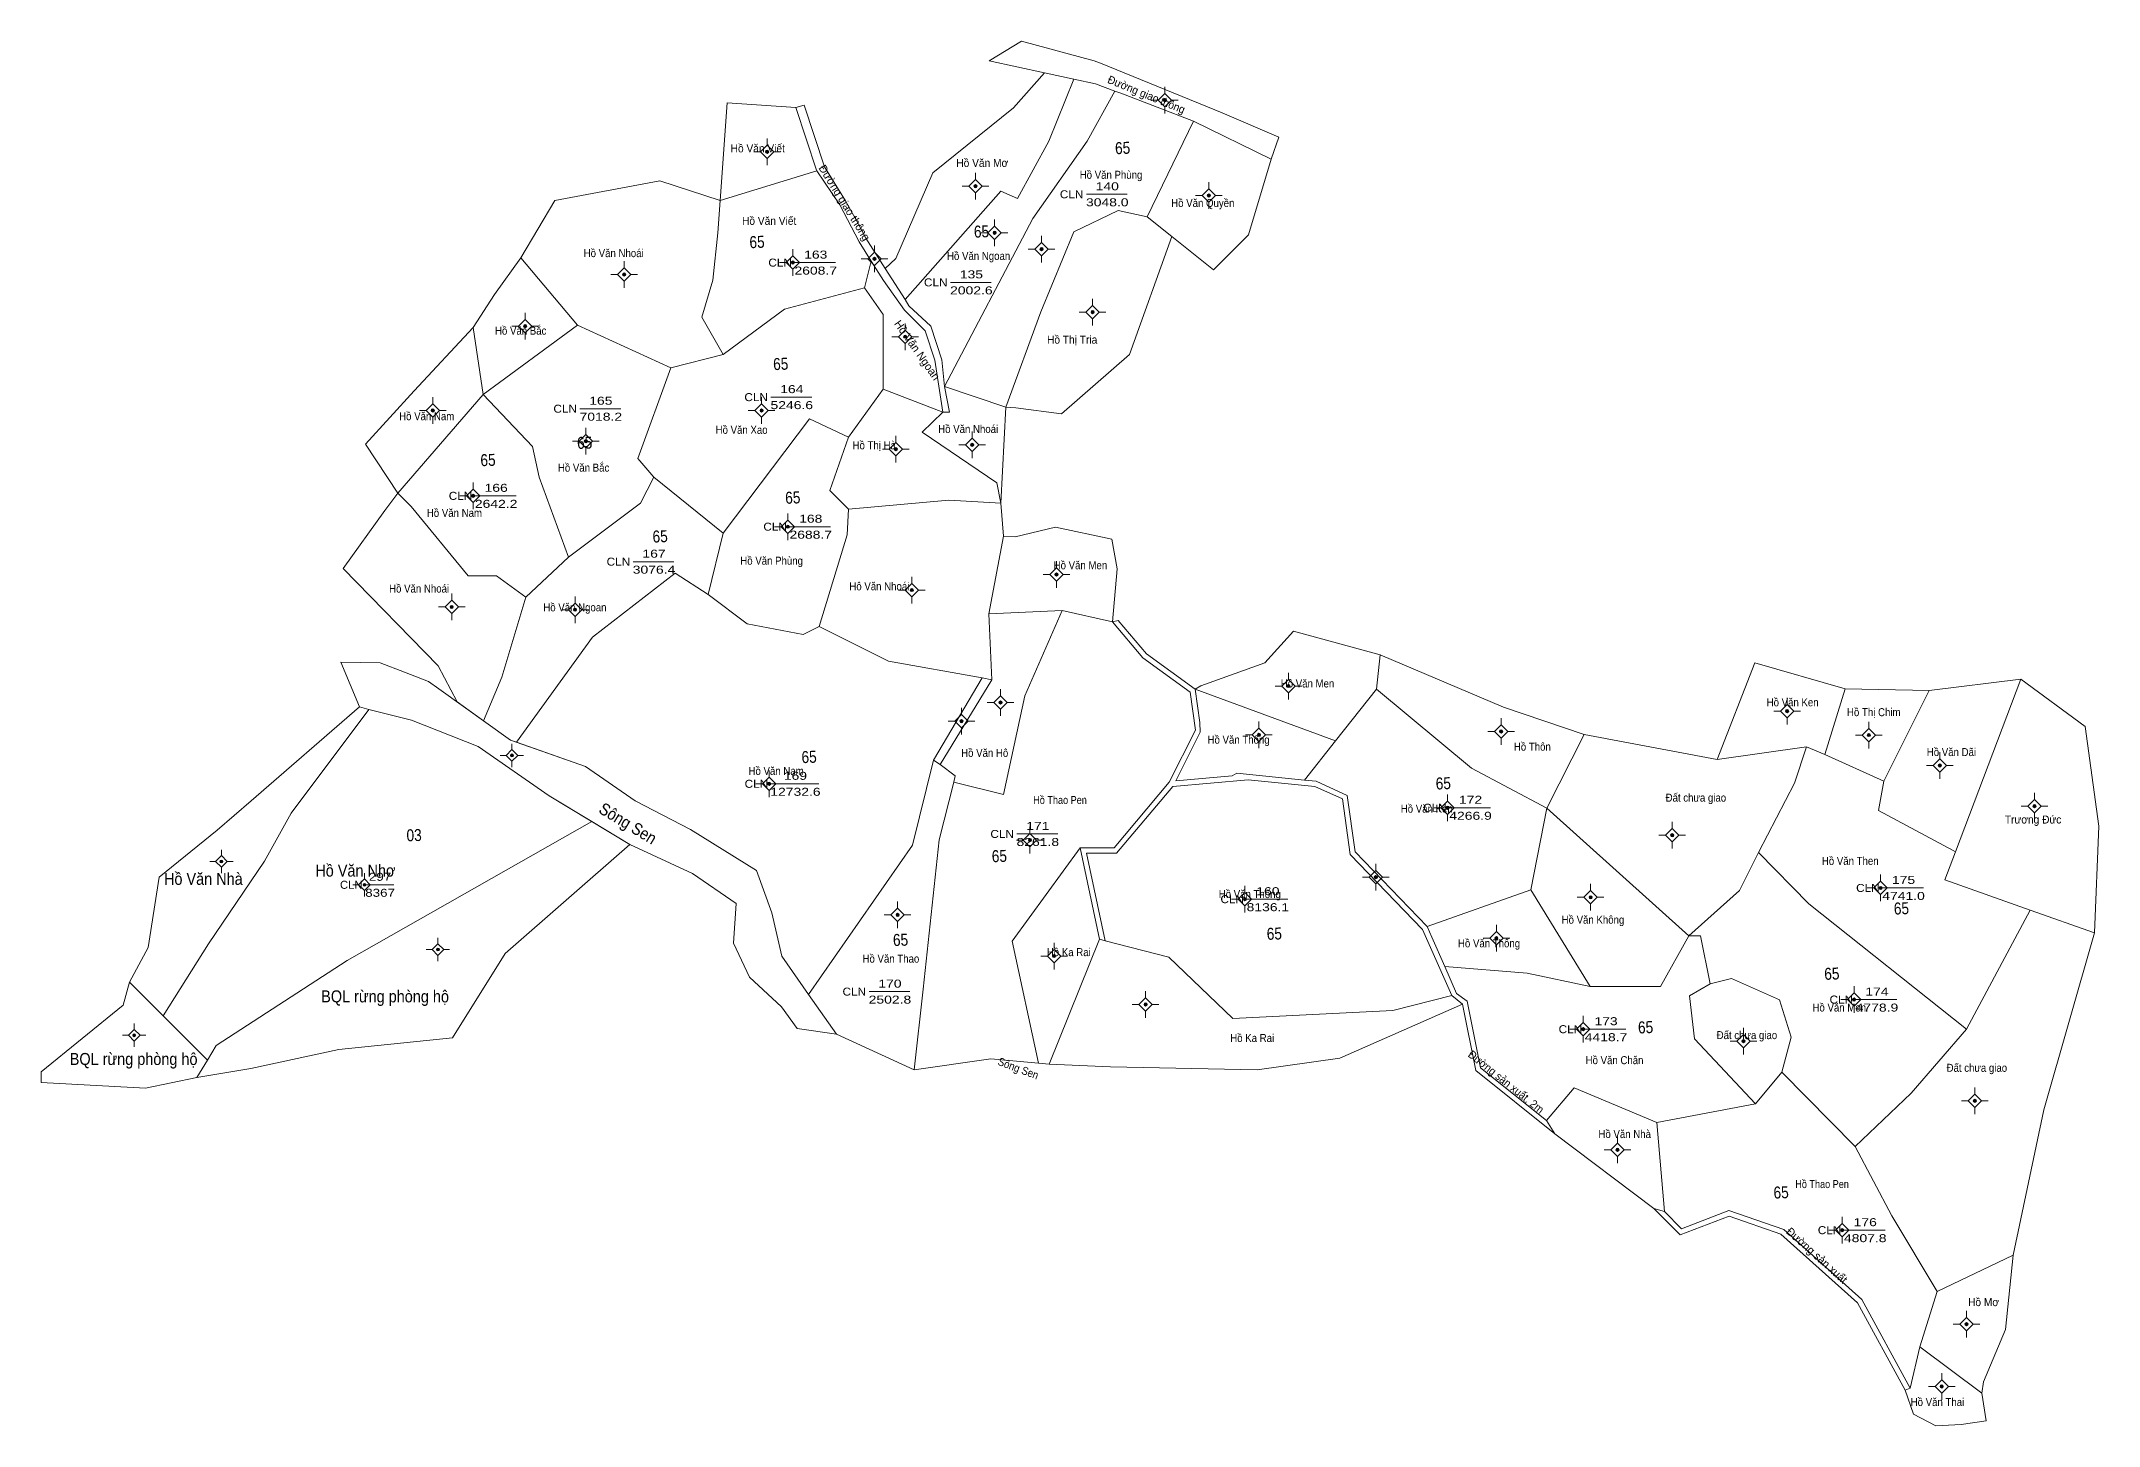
# Model space of a CAD drawing. Header units: metres. Extents: x 533370 to 536838, y 1846187 to 1848171.
# Drawn here: x 534237 to 535009, y 1847037 to 1847556 of the extents above; entities that cross this region are included whole.
import ezdxf
from ezdxf.enums import TextEntityAlignment as Align

# ---------------------------------------------------------------- set-up
doc = ezdxf.new("R2010")
doc.units = ezdxf.units.M
doc.header["$LTSCALE"] = 1.2
for name, color, linetype, lineweight in [('11', 7, 'Continuous', 13), ('13', 7, 'Continuous', 13), ('6', 7, 'Continuous', 13), ('7', 7, 'Continuous', 13)]:
    doc.layers.add(name, color=color, linetype=linetype, lineweight=lineweight)
for name, color, linetype in [('2', 7, 'Continuous'), ('3', 7, 'Continuous'), ('4', 7, 'Continuous'), ('5', 7, 'Continuous')]:
    doc.layers.add(name, color=color, linetype=linetype)

msp = doc.modelspace()

# ---------------------------------------------------------------- hatches: boundary and pattern name
at = {"layer": '11'}
for points in [[(534659.159, 1847534.35, 1), (534657.959, 1847534.35, 1)], [(534510.029, 1847515.03, 1), (534508.829, 1847515.03, 1)], [(534588.169, 1847502.09, 1), (534586.969, 1847502.09, 1)], [(534675.639, 1847498.6, 1), (534674.439, 1847498.6, 1)], [(534595.329, 1847484.64, 1), (534594.129, 1847484.64, 1)], [(534612.929, 1847478.53, 1), (534611.729, 1847478.53, 1)], [(534456.459, 1847469.03, 1), (534455.259, 1847469.03, 1)], [(534519.679, 1847473.46, 1), (534518.479, 1847473.46, 1)], [(534550.279, 1847474.88, 1), (534549.079, 1847474.88, 1)], [(534632.059, 1847454.89, 1), (534630.859, 1847454.89, 1)], [(534419.359, 1847449.64, 1), (534418.159, 1847449.64, 1)], [(534561.799, 1847445.67, 1), (534560.599, 1847445.67, 1)], [(534384.719, 1847418.03, 1), (534383.519, 1847418.03, 1)], [(534507.979, 1847418, 1), (534506.779, 1847418, 1)], [(534442.059, 1847406.5, 1), (534440.859, 1847406.5, 1)], [(534558.269, 1847403.5, 1), (534557.069, 1847403.5, 1)], [(534586.939, 1847405.12, 1), (534585.739, 1847405.12, 1)], [(534399.879, 1847386, 1), (534398.679, 1847386, 1)], [(534517.809, 1847374.43, 1), (534516.609, 1847374.43, 1)], [(534618.499, 1847356.49, 1), (534617.299, 1847356.49, 1)], [(534391.819, 1847344.33, 1), (534390.619, 1847344.33, 1)], [(534564.289, 1847350.68, 1), (534563.089, 1847350.68, 1)], [(534438.049, 1847343.3, 1), (534436.849, 1847343.3, 1)], [(534705.489, 1847314.69, 1), (534704.289, 1847314.69, 1)], [(534597.559, 1847308.5, 1), (534596.359, 1847308.5, 1)], [(534582.919, 1847301.49, 1), (534581.719, 1847301.49, 1)], [(534892.409, 1847305.29, 1), (534891.209, 1847305.29, 1)], [(534694.429, 1847296.35, 1), (534693.229, 1847296.35, 1)], [(534785.179, 1847297.65, 1), (534783.979, 1847297.65, 1)], [(534923.039, 1847296.31, 1), (534921.839, 1847296.31, 1)], [(534414.323, 1847288.672, 1), (534413.273, 1847288.672, 1)], [(534949.659, 1847284.86, 1), (534948.459, 1847284.86, 1)], [(534510.789, 1847278.02, 1), (534509.589, 1847278.02, 1)], [(534765.139, 1847269.03, 1), (534763.939, 1847269.03, 1)], [(534985.129, 1847269.66, 1), (534983.929, 1847269.66, 1)], [(534608.579, 1847256.91, 1), (534607.379, 1847256.91, 1)], [(534849.349, 1847258.74, 1), (534848.149, 1847258.74, 1)], [(534305.394, 1847248.92, 1), (534304.344, 1847248.92, 1)], [(534359.034, 1847240.15, 1), (534357.984, 1847240.15, 1)], [(534738.259, 1847243.01, 1), (534737.059, 1847243.01, 1)], [(534927.449, 1847238.96, 1), (534926.249, 1847238.96, 1)], [(534558.969, 1847228.85, 1), (534557.769, 1847228.85, 1)], [(534689.169, 1847234.75, 1), (534687.969, 1847234.75, 1)], [(534818.759, 1847235.46, 1), (534817.559, 1847235.46, 1)], [(534386.584, 1847215.85, 1), (534385.534, 1847215.85, 1)], [(534617.609, 1847213.44, 1), (534616.409, 1847213.44, 1)], [(534783.419, 1847220.12, 1), (534782.219, 1847220.12, 1)], [(534651.939, 1847195.28, 1), (534650.739, 1847195.28, 1)], [(534917.489, 1847197.11, 1), (534916.289, 1847197.11, 1)], [(534272.734, 1847183.72, 1), (534271.684, 1847183.72, 1)], [(534815.929, 1847186, 1), (534814.729, 1847186, 1)], [(534876.019, 1847181.5, 1), (534874.819, 1847181.5, 1)], [(534962.779, 1847159.13, 1), (534961.579, 1847159.13, 1)], [(534828.819, 1847140.8, 1), (534827.619, 1847140.8, 1)], [(534913.089, 1847110.64, 1), (534911.889, 1847110.64, 1)], [(534959.649, 1847075.4, 1), (534958.449, 1847075.4, 1)], [(534950.349, 1847052.05, 1), (534949.149, 1847052.05, 1)]]:
    msp.add_hatch(color=256, dxfattribs=at).paths.add_polyline_path(points)

# ---------------------------------------------------------------- linework, layer by layer
for p, q in [((534658.56, 1847539.35), (534658.56, 1847536.85)), ((534656.06, 1847534.35), (534653.56, 1847534.35)), ((534658.56, 1847531.85), (534658.56, 1847529.35)), ((534663.56, 1847534.35), (534661.06, 1847534.35)), ((534506.93, 1847515.03), (534504.43, 1847515.03)), ((534509.43, 1847520.03), (534509.43, 1847517.53)), ((534514.43, 1847515.03), (534511.93, 1847515.03)), ((534509.43, 1847512.53), (534509.43, 1847510.03)), ((534587.57, 1847507.09), (534587.57, 1847504.59)), ((534585.07, 1847502.09), (534582.57, 1847502.09)), ((534587.57, 1847499.59), (534587.57, 1847497.09)), ((534592.57, 1847502.09), (534590.07, 1847502.09)), ((534675.04, 1847503.6), (534675.04, 1847501.1)), ((534672.54, 1847498.6), (534670.04, 1847498.6)), ((534675.04, 1847496.1), (534675.04, 1847493.6)), ((534680.04, 1847498.6), (534677.54, 1847498.6)), ((534592.23, 1847484.64), (534589.73, 1847484.64)), ((534594.73, 1847489.64), (534594.73, 1847487.14)), ((534599.73, 1847484.64), (534597.23, 1847484.64)), ((534612.33, 1847483.53), (534612.33, 1847481.03)), ((534519.08, 1847478.46), (534519.08, 1847475.96)), ((534549.68, 1847479.88), (534549.68, 1847477.38)), ((534594.73, 1847482.14), (534594.73, 1847479.64)), ((534609.83, 1847478.53), (534607.33, 1847478.53)), ((534612.33, 1847476.03), (534612.33, 1847473.53)), ((534617.33, 1847478.53), (534614.83, 1847478.53)), ((534453.36, 1847469.03), (534450.86, 1847469.03)), ((534455.86, 1847474.03), (534455.86, 1847471.53)), ((534460.86, 1847469.03), (534458.36, 1847469.03)), ((534516.58, 1847473.46), (534514.08, 1847473.46)), ((534519.08, 1847470.96), (534519.08, 1847468.46)), ((534524.08, 1847473.46), (534521.58, 1847473.46)), ((534547.18, 1847474.88), (534544.68, 1847474.88)), ((534549.68, 1847472.38), (534549.68, 1847469.88)), ((534554.68, 1847474.88), (534552.18, 1847474.88)), ((534455.86, 1847466.53), (534455.86, 1847464.03)), ((534418.76, 1847454.64), (534418.76, 1847452.14)), ((534628.96, 1847454.89), (534626.46, 1847454.89)), ((534631.46, 1847459.89), (534631.46, 1847457.39)), ((534636.46, 1847454.89), (534633.96, 1847454.89)), ((534416.26, 1847449.64), (534413.76, 1847449.64)), ((534418.76, 1847447.14), (534418.76, 1847444.64)), ((534423.76, 1847449.64), (534421.26, 1847449.64)), ((534558.7, 1847445.67), (534556.2, 1847445.67)), ((534561.2, 1847450.67), (534561.2, 1847448.17)), ((534566.2, 1847445.67), (534563.7, 1847445.67)), ((534631.46, 1847452.39), (534631.46, 1847449.89)), ((534561.2, 1847443.17), (534561.2, 1847440.67)), ((534384.12, 1847423.03), (534384.12, 1847420.53)), ((534507.38, 1847423), (534507.38, 1847420.5)), ((534381.62, 1847418.03), (534379.12, 1847418.03)), ((534384.12, 1847415.53), (534384.12, 1847413.03)), ((534389.12, 1847418.03), (534386.62, 1847418.03)), ((534504.88, 1847418), (534502.38, 1847418)), ((534507.38, 1847415.5), (534507.38, 1847413)), ((534512.38, 1847418), (534509.88, 1847418)), ((534438.96, 1847406.5), (534436.46, 1847406.5)), ((534441.46, 1847411.5), (534441.46, 1847409)), ((534446.46, 1847406.5), (534443.96, 1847406.5)), ((534557.67, 1847408.5), (534557.67, 1847406)), ((534586.34, 1847410.12), (534586.34, 1847407.62)), ((534441.46, 1847404), (534441.46, 1847401.5)), ((534555.17, 1847403.5), (534552.67, 1847403.5)), ((534557.67, 1847401), (534557.67, 1847398.5)), ((534562.67, 1847403.5), (534560.17, 1847403.5)), ((534583.84, 1847405.12), (534581.34, 1847405.12)), ((534586.34, 1847402.62), (534586.34, 1847400.12)), ((534591.34, 1847405.12), (534588.84, 1847405.12)), ((534399.28, 1847391), (534399.28, 1847388.5)), ((534396.78, 1847386), (534394.28, 1847386)), ((534399.28, 1847383.5), (534399.28, 1847381)), ((534404.28, 1847386), (534401.78, 1847386)), ((534517.21, 1847379.43), (534517.21, 1847376.93)), ((534514.71, 1847374.43), (534512.21, 1847374.43)), ((534517.21, 1847371.93), (534517.21, 1847369.43)), ((534522.21, 1847374.43), (534519.71, 1847374.43)), ((534617.9, 1847361.49), (534617.9, 1847358.99)), ((534563.69, 1847355.68), (534563.69, 1847353.18)), ((534615.4, 1847356.49), (534612.9, 1847356.49)), ((534617.9, 1847353.99), (534617.9, 1847351.49)), ((534622.9, 1847356.49), (534620.4, 1847356.49)), ((534391.22, 1847349.33), (534391.22, 1847346.83)), ((534437.45, 1847348.3), (534437.45, 1847345.8)), ((534561.19, 1847350.68), (534558.69, 1847350.68)), ((534563.69, 1847348.18), (534563.69, 1847345.68)), ((534568.69, 1847350.68), (534566.19, 1847350.68)), ((534388.72, 1847344.33), (534386.22, 1847344.33)), ((534391.22, 1847341.83), (534391.22, 1847339.33)), ((534396.22, 1847344.33), (534393.72, 1847344.33)), ((534434.95, 1847343.3), (534432.45, 1847343.3)), ((534437.45, 1847340.8), (534437.45, 1847338.3)), ((534442.45, 1847343.3), (534439.95, 1847343.3)), ((534702.39, 1847314.69), (534699.89, 1847314.69)), ((534704.89, 1847319.69), (534704.89, 1847317.19)), ((534709.89, 1847314.69), (534707.39, 1847314.69)), ((534582.32, 1847306.49), (534582.32, 1847303.99)), ((534594.46, 1847308.5), (534591.96, 1847308.5)), ((534596.96, 1847313.5), (534596.96, 1847311)), ((534601.96, 1847308.5), (534599.46, 1847308.5)), ((534704.89, 1847312.19), (534704.89, 1847309.69)), ((534891.81, 1847310.29), (534891.81, 1847307.79)), ((534579.82, 1847301.49), (534577.32, 1847301.49)), ((534582.32, 1847298.99), (534582.32, 1847296.49)), ((534587.32, 1847301.49), (534584.82, 1847301.49)), ((534596.96, 1847306), (534596.96, 1847303.5)), ((534693.83, 1847301.35), (534693.83, 1847298.85)), ((534784.58, 1847302.65), (534784.58, 1847300.15)), ((534889.31, 1847305.29), (534886.81, 1847305.29)), ((534891.81, 1847302.79), (534891.81, 1847300.29)), ((534896.81, 1847305.29), (534894.31, 1847305.29)), ((534922.44, 1847301.31), (534922.44, 1847298.81)), ((534413.8, 1847293.05), (534413.8, 1847290.86)), ((534691.33, 1847296.35), (534688.83, 1847296.35)), ((534693.83, 1847293.85), (534693.83, 1847291.35)), ((534698.83, 1847296.35), (534696.33, 1847296.35)), ((534782.08, 1847297.65), (534779.58, 1847297.65)), ((534784.58, 1847295.15), (534784.58, 1847292.65)), ((534789.58, 1847297.65), (534787.08, 1847297.65)), ((534919.94, 1847296.31), (534917.44, 1847296.31)), ((534922.44, 1847293.81), (534922.44, 1847291.31)), ((534927.44, 1847296.31), (534924.94, 1847296.31)), ((534411.61, 1847288.67), (534409.43, 1847288.67)), ((534413.8, 1847286.48), (534413.8, 1847284.29)), ((534418.17, 1847288.67), (534415.99, 1847288.67)), ((534510.19, 1847283.02), (534510.19, 1847280.52)), ((534946.56, 1847284.86), (534944.06, 1847284.86)), ((534949.06, 1847289.86), (534949.06, 1847287.36)), ((534954.06, 1847284.86), (534951.56, 1847284.86)), ((534507.69, 1847278.02), (534505.19, 1847278.02)), ((534510.19, 1847275.52), (534510.19, 1847273.02)), ((534515.19, 1847278.02), (534512.69, 1847278.02)), ((534949.06, 1847282.36), (534949.06, 1847279.86)), ((534762.04, 1847269.03), (534759.54, 1847269.03)), ((534764.54, 1847274.03), (534764.54, 1847271.53)), ((534769.54, 1847269.03), (534767.04, 1847269.03)), ((534982.03, 1847269.66), (534979.53, 1847269.66)), ((534984.53, 1847274.66), (534984.53, 1847272.16)), ((534989.53, 1847269.66), (534987.03, 1847269.66)), ((534607.98, 1847261.91), (534607.98, 1847259.41)), ((534764.54, 1847266.53), (534764.54, 1847264.03)), ((534848.75, 1847263.74), (534848.75, 1847261.24)), ((534984.53, 1847267.16), (534984.53, 1847264.66)), ((534304.87, 1847253.3), (534304.87, 1847251.11)), ((534605.48, 1847256.91), (534602.98, 1847256.91)), ((534607.98, 1847254.41), (534607.98, 1847251.91)), ((534612.98, 1847256.91), (534610.48, 1847256.91)), ((534846.25, 1847258.74), (534843.75, 1847258.74)), ((534848.75, 1847256.24), (534848.75, 1847253.74)), ((534853.75, 1847258.74), (534851.25, 1847258.74)), ((534302.68, 1847248.92), (534300.5, 1847248.92)), ((534304.87, 1847246.73), (534304.87, 1847244.54)), ((534309.24, 1847248.92), (534307.06, 1847248.92)), ((534358.51, 1847244.52), (534358.51, 1847242.34)), ((534737.66, 1847248.01), (534737.66, 1847245.51)), ((534356.32, 1847240.15), (534354.14, 1847240.15)), ((534358.51, 1847237.96), (534358.51, 1847235.78)), ((534362.88, 1847240.15), (534360.7, 1847240.15)), ((534688.57, 1847239.75), (534688.57, 1847237.25)), ((534735.16, 1847243.01), (534732.66, 1847243.01)), ((534737.66, 1847240.51), (534737.66, 1847238.01)), ((534742.66, 1847243.01), (534740.16, 1847243.01)), ((534818.16, 1847240.46), (534818.16, 1847237.96)), ((534924.35, 1847238.96), (534921.85, 1847238.96)), ((534926.85, 1847243.96), (534926.85, 1847241.46)), ((534931.85, 1847238.96), (534929.35, 1847238.96)), ((534558.37, 1847233.85), (534558.37, 1847231.35)), ((534686.07, 1847234.75), (534683.57, 1847234.75)), ((534688.57, 1847232.25), (534688.57, 1847229.75)), ((534693.57, 1847234.75), (534691.07, 1847234.75)), ((534815.66, 1847235.46), (534813.16, 1847235.46)), ((534818.16, 1847232.96), (534818.16, 1847230.46)), ((534823.16, 1847235.46), (534820.66, 1847235.46)), ((534926.85, 1847236.46), (534926.85, 1847233.96)), ((534555.87, 1847228.85), (534553.37, 1847228.85)), ((534558.37, 1847226.35), (534558.37, 1847223.85)), ((534563.37, 1847228.85), (534560.87, 1847228.85)), ((534782.82, 1847225.12), (534782.82, 1847222.62)), ((534383.87, 1847215.85), (534381.69, 1847215.85)), ((534386.06, 1847220.22), (534386.06, 1847218.04)), ((534386.06, 1847213.66), (534386.06, 1847211.48)), ((534390.44, 1847215.85), (534388.25, 1847215.85)), ((534617.01, 1847218.44), (534617.01, 1847215.94)), ((534780.32, 1847220.12), (534777.82, 1847220.12)), ((534782.82, 1847217.62), (534782.82, 1847215.12)), ((534787.82, 1847220.12), (534785.32, 1847220.12)), ((534614.51, 1847213.44), (534612.01, 1847213.44)), ((534617.01, 1847210.94), (534617.01, 1847208.44)), ((534622.01, 1847213.44), (534619.51, 1847213.44)), ((534651.34, 1847200.28), (534651.34, 1847197.78)), ((534916.89, 1847202.11), (534916.89, 1847199.61)), ((534648.84, 1847195.28), (534646.34, 1847195.28)), ((534651.34, 1847192.78), (534651.34, 1847190.28)), ((534656.34, 1847195.28), (534653.84, 1847195.28)), ((534815.33, 1847191), (534815.33, 1847188.5)), ((534914.39, 1847197.11), (534911.89, 1847197.11)), ((534916.89, 1847194.61), (534916.89, 1847192.11)), ((534921.89, 1847197.11), (534919.39, 1847197.11)), ((534270.02, 1847183.72), (534267.84, 1847183.72)), ((534272.21, 1847188.1), (534272.21, 1847185.91)), ((534276.58, 1847183.72), (534274.4, 1847183.72)), ((534812.83, 1847186), (534810.33, 1847186)), ((534815.33, 1847183.5), (534815.33, 1847181)), ((534820.33, 1847186), (534817.83, 1847186)), ((534875.42, 1847186.5), (534875.42, 1847184)), ((534272.21, 1847181.53), (534272.21, 1847179.34)), ((534872.92, 1847181.5), (534870.42, 1847181.5)), ((534875.42, 1847179), (534875.42, 1847176.5)), ((534880.42, 1847181.5), (534877.92, 1847181.5)), ((534962.18, 1847164.13), (534962.18, 1847161.63)), ((534959.68, 1847159.13), (534957.18, 1847159.13)), ((534962.18, 1847156.63), (534962.18, 1847154.13)), ((534967.18, 1847159.13), (534964.68, 1847159.13)), ((534828.22, 1847145.8), (534828.22, 1847143.3)), ((534825.72, 1847140.8), (534823.22, 1847140.8)), ((534828.22, 1847138.3), (534828.22, 1847135.8)), ((534833.22, 1847140.8), (534830.72, 1847140.8)), ((534912.49, 1847115.64), (534912.49, 1847113.14)), ((534909.99, 1847110.64), (534907.49, 1847110.64)), ((534912.49, 1847108.14), (534912.49, 1847105.64)), ((534917.49, 1847110.64), (534914.99, 1847110.64)), ((534956.55, 1847075.4), (534954.05, 1847075.4)), ((534959.05, 1847080.4), (534959.05, 1847077.9)), ((534964.05, 1847075.4), (534961.55, 1847075.4)), ((534959.05, 1847072.9), (534959.05, 1847070.4)), ((534947.25, 1847052.05), (534944.75, 1847052.05)), ((534949.75, 1847057.05), (534949.75, 1847054.55)), ((534954.75, 1847052.05), (534952.25, 1847052.05)), ((534949.75, 1847049.55), (534949.75, 1847047.05))]:
    msp.add_line(p, q, dxfattribs=at)
for points in [[(534658.56, 1847536.85), (534656.06, 1847534.35), (534658.56, 1847531.85), (534661.06, 1847534.35)], [(534509.43, 1847517.53), (534506.93, 1847515.03), (534509.43, 1847512.53), (534511.93, 1847515.03)], [(534587.57, 1847504.59), (534585.07, 1847502.09), (534587.57, 1847499.59), (534590.07, 1847502.09)], [(534675.04, 1847501.1), (534672.54, 1847498.6), (534675.04, 1847496.1), (534677.54, 1847498.6)], [(534594.73, 1847487.14), (534592.23, 1847484.64), (534594.73, 1847482.14), (534597.23, 1847484.64)], [(534519.08, 1847475.96), (534516.58, 1847473.46), (534519.08, 1847470.96), (534521.58, 1847473.46)], [(534549.68, 1847477.38), (534547.18, 1847474.88), (534549.68, 1847472.38), (534552.18, 1847474.88)], [(534612.33, 1847481.03), (534609.83, 1847478.53), (534612.33, 1847476.03), (534614.83, 1847478.53)], [(534455.86, 1847471.53), (534453.36, 1847469.03), (534455.86, 1847466.53), (534458.36, 1847469.03)], [(534631.46, 1847457.39), (534628.96, 1847454.89), (534631.46, 1847452.39), (534633.96, 1847454.89)], [(534418.76, 1847452.14), (534416.26, 1847449.64), (534418.76, 1847447.14), (534421.26, 1847449.64)], [(534561.2, 1847448.17), (534558.7, 1847445.67), (534561.2, 1847443.17), (534563.7, 1847445.67)], [(534384.12, 1847420.53), (534381.62, 1847418.03), (534384.12, 1847415.53), (534386.62, 1847418.03)], [(534507.38, 1847420.5), (534504.88, 1847418), (534507.38, 1847415.5), (534509.88, 1847418)], [(534441.46, 1847409), (534438.96, 1847406.5), (534441.46, 1847404), (534443.96, 1847406.5)], [(534586.34, 1847407.62), (534583.84, 1847405.12), (534586.34, 1847402.62), (534588.84, 1847405.12)], [(534557.67, 1847406), (534555.17, 1847403.5), (534557.67, 1847401), (534560.17, 1847403.5)], [(534399.28, 1847388.5), (534396.78, 1847386), (534399.28, 1847383.5), (534401.78, 1847386)], [(534517.21, 1847376.93), (534514.71, 1847374.43), (534517.21, 1847371.93), (534519.71, 1847374.43)], [(534563.69, 1847353.18), (534561.19, 1847350.68), (534563.69, 1847348.18), (534566.19, 1847350.68)], [(534617.9, 1847358.99), (534615.4, 1847356.49), (534617.9, 1847353.99), (534620.4, 1847356.49)], [(534391.22, 1847346.83), (534388.72, 1847344.33), (534391.22, 1847341.83), (534393.72, 1847344.33)], [(534437.45, 1847345.8), (534434.95, 1847343.3), (534437.45, 1847340.8), (534439.95, 1847343.3)], [(534704.89, 1847317.19), (534702.39, 1847314.69), (534704.89, 1847312.19), (534707.39, 1847314.69)], [(534596.96, 1847311), (534594.46, 1847308.5), (534596.96, 1847306), (534599.46, 1847308.5)], [(534891.81, 1847307.79), (534889.31, 1847305.29), (534891.81, 1847302.79), (534894.31, 1847305.29)], [(534582.32, 1847303.99), (534579.82, 1847301.49), (534582.32, 1847298.99), (534584.82, 1847301.49)], [(534693.83, 1847298.85), (534691.33, 1847296.35), (534693.83, 1847293.85), (534696.33, 1847296.35)], [(534784.58, 1847300.15), (534782.08, 1847297.65), (534784.58, 1847295.15), (534787.08, 1847297.65)], [(534922.44, 1847298.81), (534919.94, 1847296.31), (534922.44, 1847293.81), (534924.94, 1847296.31)], [(534413.8, 1847290.86), (534411.61, 1847288.67), (534413.8, 1847286.48), (534415.99, 1847288.67)], [(534949.06, 1847287.36), (534946.56, 1847284.86), (534949.06, 1847282.36), (534951.56, 1847284.86)], [(534510.19, 1847280.52), (534507.69, 1847278.02), (534510.19, 1847275.52), (534512.69, 1847278.02)], [(534764.54, 1847271.53), (534762.04, 1847269.03), (534764.54, 1847266.53), (534767.04, 1847269.03)], [(534984.53, 1847272.16), (534982.03, 1847269.66), (534984.53, 1847267.16), (534987.03, 1847269.66)], [(534848.75, 1847261.24), (534846.25, 1847258.74), (534848.75, 1847256.24), (534851.25, 1847258.74)], [(534607.98, 1847259.41), (534605.48, 1847256.91), (534607.98, 1847254.41), (534610.48, 1847256.91)], [(534304.87, 1847251.11), (534302.68, 1847248.92), (534304.87, 1847246.73), (534307.06, 1847248.92)], [(534737.66, 1847245.51), (534735.16, 1847243.01), (534737.66, 1847240.51), (534740.16, 1847243.01)], [(534358.51, 1847242.34), (534356.32, 1847240.15), (534358.51, 1847237.96), (534360.7, 1847240.15)], [(534688.57, 1847237.25), (534686.07, 1847234.75), (534688.57, 1847232.25), (534691.07, 1847234.75)], [(534818.16, 1847237.96), (534815.66, 1847235.46), (534818.16, 1847232.96), (534820.66, 1847235.46)], [(534926.85, 1847241.46), (534924.35, 1847238.96), (534926.85, 1847236.46), (534929.35, 1847238.96)], [(534558.37, 1847231.35), (534555.87, 1847228.85), (534558.37, 1847226.35), (534560.87, 1847228.85)], [(534782.82, 1847222.62), (534780.32, 1847220.12), (534782.82, 1847217.62), (534785.32, 1847220.12)], [(534386.06, 1847218.04), (534383.87, 1847215.85), (534386.06, 1847213.66), (534388.25, 1847215.85)], [(534617.01, 1847215.94), (534614.51, 1847213.44), (534617.01, 1847210.94), (534619.51, 1847213.44)], [(534916.89, 1847199.61), (534914.39, 1847197.11), (534916.89, 1847194.61), (534919.39, 1847197.11)], [(534651.34, 1847197.78), (534648.84, 1847195.28), (534651.34, 1847192.78), (534653.84, 1847195.28)], [(534272.21, 1847185.91), (534270.02, 1847183.72), (534272.21, 1847181.53), (534274.4, 1847183.72)], [(534815.33, 1847188.5), (534812.83, 1847186), (534815.33, 1847183.5), (534817.83, 1847186)], [(534875.42, 1847184), (534872.92, 1847181.5), (534875.42, 1847179), (534877.92, 1847181.5)], [(534962.18, 1847161.63), (534959.68, 1847159.13), (534962.18, 1847156.63), (534964.68, 1847159.13)], [(534828.22, 1847143.3), (534825.72, 1847140.8), (534828.22, 1847138.3), (534830.72, 1847140.8)], [(534912.49, 1847113.14), (534909.99, 1847110.64), (534912.49, 1847108.14), (534914.99, 1847110.64)], [(534959.05, 1847077.9), (534956.55, 1847075.4), (534959.05, 1847072.9), (534961.55, 1847075.4)], [(534949.75, 1847054.55), (534947.25, 1847052.05), (534949.75, 1847049.55), (534952.25, 1847052.05)]]:
    msp.add_lwpolyline(points, close=True, dxfattribs=at)
for centre, radius in [((534658.559, 1847534.35), 0.6), ((534509.429, 1847515.03), 0.6), ((534587.569, 1847502.09), 0.6), ((534675.039, 1847498.6), 0.6), ((534594.729, 1847484.64), 0.6), ((534612.329, 1847478.53), 0.6), ((534455.859, 1847469.03), 0.6), ((534519.079, 1847473.46), 0.6), ((534549.679, 1847474.88), 0.6), ((534631.459, 1847454.89), 0.6), ((534418.759, 1847449.64), 0.6), ((534561.199, 1847445.67), 0.6), ((534384.119, 1847418.03), 0.6), ((534507.379, 1847418), 0.6), ((534441.459, 1847406.5), 0.6), ((534557.669, 1847403.5), 0.6), ((534586.339, 1847405.12), 0.6), ((534399.279, 1847386), 0.6), ((534517.209, 1847374.43), 0.6), ((534617.899, 1847356.49), 0.6), ((534391.219, 1847344.33), 0.6), ((534563.689, 1847350.68), 0.6), ((534437.449, 1847343.3), 0.6), ((534704.889, 1847314.69), 0.6), ((534596.959, 1847308.5), 0.6), ((534582.319, 1847301.49), 0.6), ((534891.809, 1847305.29), 0.6), ((534693.829, 1847296.35), 0.6), ((534784.579, 1847297.65), 0.6), ((534922.439, 1847296.31), 0.6), ((534413.798, 1847288.672), 0.525), ((534949.059, 1847284.86), 0.6), ((534510.189, 1847278.02), 0.6), ((534764.539, 1847269.03), 0.6), ((534984.529, 1847269.66), 0.6), ((534607.979, 1847256.91), 0.6), ((534848.749, 1847258.74), 0.6), ((534304.869, 1847248.92), 0.525), ((534358.509, 1847240.15), 0.525), ((534737.659, 1847243.01), 0.6), ((534926.849, 1847238.96), 0.6), ((534558.369, 1847228.85), 0.6), ((534688.569, 1847234.75), 0.6), ((534818.159, 1847235.46), 0.6), ((534386.059, 1847215.85), 0.525), ((534617.009, 1847213.44), 0.6), ((534782.819, 1847220.12), 0.6), ((534651.339, 1847195.28), 0.6), ((534916.889, 1847197.11), 0.6), ((534272.209, 1847183.72), 0.525), ((534815.329, 1847186), 0.6), ((534875.419, 1847181.5), 0.6), ((534962.179, 1847159.13), 0.6), ((534828.219, 1847140.8), 0.6), ((534912.489, 1847110.64), 0.6), ((534959.049, 1847075.4), 0.6), ((534949.749, 1847052.05), 0.6)]:
    msp.add_circle(centre, radius, dxfattribs=at)
at = {"layer": '13'}
for p, q in [((534629.11, 1847499.09), (534644.41, 1847499.09)), ((534519.83, 1847473.46), (534535.13, 1847473.46)), ((534578.17, 1847466.05), (534593.47, 1847466.05)), ((534510.85, 1847423.01), (534526.15, 1847423.01)), ((534439.28, 1847418.68), (534454.58, 1847418.68)), ((534400.03, 1847386), (534415.33, 1847386)), ((534517.96, 1847374.43), (534533.26, 1847374.43)), ((534459.2, 1847361.31), (534474.5, 1847361.31)), ((534510.94, 1847278.02), (534528.79, 1847278.02)), ((534765.29, 1847269.03), (534780.59, 1847269.03)), ((534603.08, 1847259.22), (534618.38, 1847259.22)), ((534359.26, 1847240.15), (534369.46, 1847240.15)), ((534927.6, 1847238.96), (534942.9, 1847238.96)), ((534689.32, 1847234.75), (534704.62, 1847234.75)), ((534547.64, 1847200.09), (534562.94, 1847200.09)), ((534917.64, 1847197.11), (534932.94, 1847197.11)), ((534816.08, 1847186), (534831.38, 1847186)), ((534913.24, 1847110.64), (534928.54, 1847110.64))]:
    msp.add_line(p, q, dxfattribs=at)
at = {"layer": '6'}
for p, q in [((534592.7, 1847549.09), (534604.77, 1847556.5)), ((534604.77, 1847556.5), (534632.02, 1847549.14)), ((534592.7, 1847549.09), (534613.45, 1847544.61)), ((534624.44, 1847542.23), (534615, 1847519)), ((534669.32, 1847526.49), (534651.86, 1847490.58)), ((534679.99, 1847529.59), (534701.23, 1847520.45)), ((534701.23, 1847520.45), (534698.43, 1847512.2)), ((534491.83, 1847496.75), (534528.14, 1847507.93)), ((534557.7, 1847475.05), (534571.54, 1847507.11)), ((534698.43, 1847512.2), (534689.89, 1847483.82)), ((534561.19, 1847459.57), (534597.05, 1847500.26)), ((534417.13, 1847475.29), (534429.86, 1847496.77)), ((534543.66, 1847487.86), (534538.81, 1847496.67)), ((534575.91, 1847427.06), (534609, 1847490)), ((534661.13, 1847483.19), (534651.86, 1847490.58)), ((534438.34, 1847450), (534417.13, 1847475.29)), ((534548.51, 1847474.02), (534553.11, 1847466.75)), ((534557.7, 1847475.05), (534553.71, 1847471.28)), ((534553.71, 1847471.28), (534561.19, 1847459.57)), ((534493, 1847439), (534485, 1847453)), ((534598.9, 1847419.3), (534612, 1847455)), ((534399.29, 1847449.06), (534403, 1847424)), ((534575.34, 1847417.33), (534572.33, 1847436.85)), ((534371, 1847387), (534403, 1847424)), ((534403, 1847424), (534421.49, 1847404.48)), ((534553, 1847426), (534540, 1847408)), ((534575.34, 1847417.33), (534553, 1847426)), ((534575.91, 1847427.06), (534577.79, 1847417.37)), ((534575.34, 1847417.33), (534567.56, 1847409.83)), ((534577.79, 1847417.37), (534575.34, 1847417.33)), ((534598.9, 1847419.3), (534602.67, 1847418.96)), ((534493, 1847372), (534467, 1847393)), ((534371, 1847387), (534366.14, 1847380.55)), ((534371, 1847387), (534376, 1847382)), ((534487.34, 1847349), (534493, 1847372)), ((534419, 1847348), (534435, 1847363)), ((534638.95, 1847338.7), (534640.67, 1847358.62)), ((534487.34, 1847349), (534502, 1847338)), ((534620, 1847343), (534592.56, 1847341.72)), ((534638.95, 1847338.7), (534620, 1847343)), ((534415.55, 1847293.61), (534444, 1847333)), ((534739.21, 1847326.37), (534706.79, 1847335.3)), ((534349.71, 1847323.67), (534356.59, 1847306.84)), ((534349.71, 1847323.67), (534356.59, 1847306.84)), ((534669.93, 1847313.56), (534651.68, 1847326.75)), ((534737.84, 1847313.49), (534739.21, 1847326.37)), ((534590.11, 1847317.76), (534571.77, 1847286.88)), ((534979.47, 1847317.22), (534954.94, 1847252.5)), ((534360.2, 1847305.93), (534356.59, 1847306.84)), ((534360.2, 1847305.93), (534356.59, 1847306.84)), ((534403.11, 1847301.66), (534393.27, 1847308.71)), ((534669.93, 1847313.56), (534722.5, 1847294.09)), ((534669.93, 1847313.56), (534671.61, 1847300.95)), ((534403.11, 1847301.66), (534413.21, 1847294.44)), ((534413.21, 1847294.44), (534415.55, 1847293.61)), ((534415.55, 1847293.61), (534441.39, 1847284.5)), ((534815.73, 1847296.49), (534801.7, 1847268.93)), ((534574.29, 1847285.23), (534571.77, 1847286.88)), ((534579.41, 1847278.65), (534598, 1847274)), ((534710.9, 1847279.42), (534715.26, 1847278.98)), ((534928, 1847279), (534926, 1847268)), ((534801.7, 1847268.93), (534855, 1847221)), ((534443.76, 1847263.86), (534457.93, 1847255.29)), ((534443.76, 1847263.86), (534457.93, 1847255.29)), ((534457.93, 1847255.29), (534411.21, 1847214.37)), ((534795.71, 1847238.25), (534818, 1847202)), ((534855, 1847221), (534874, 1847238)), ((534982.9, 1847230.68), (534959, 1847186)), ((534982.9, 1847230.68), (535007.06, 1847222.1)), ((534766.08, 1847198.6), (534755.16, 1847223.43)), ((534615.22, 1847172.89), (534634.03, 1847219.76)), ((534636.23, 1847219.19), (534660, 1847213)), ((534524.97, 1847199.05), (534514.94, 1847213.38)), ((534770.09, 1847195.43), (534766.08, 1847198.6)), ((534863, 1847203), (534855.23, 1847198.52)), ((534889.81, 1847169.92), (534893.38, 1847183)), ((534295.7, 1847167.85), (534276.39, 1847163.84)), ((534295.7, 1847167.85), (534299.62, 1847174.38)), ((534611.16, 1847173.26), (534615.22, 1847172.89)), ((534615.22, 1847172.89), (534638.11, 1847171.9)), ((534801.65, 1847151.76), (534804.74, 1847146.73)), ((534804.74, 1847146.73), (534841.86, 1847118.72)), ((534845.82, 1847117.6), (534841.86, 1847118.72)), ((534841.86, 1847118.72), (534851.75, 1847108.83)), ((534845.82, 1847117.6), (534852.25, 1847111.17)), ((534976.48, 1847101.25), (534973.67, 1847073.43)), ((534937.94, 1847051.37), (534941.61, 1847066.84)), ((534941.61, 1847066.84), (534964.75, 1847049.55)), ((534937.94, 1847051.37), (534936.06, 1847050.63)), ((534936.06, 1847050.63), (534939.16, 1847041.68))]:
    msp.add_line(p, q, dxfattribs=at)
for points in [[(534679.99, 1847529.59), (534634.36, 1847548.28), (534632.02, 1847549.14)], [(534613.45, 1847544.61), (534601.77, 1847531.53), (534571.54, 1847507.11)], [(534639.8, 1847537.76), (534629.36, 1847519), (534609, 1847490)], [(534613.45, 1847544.61), (534624.44, 1847542.23), (534632.51, 1847540.49)], [(534632.51, 1847540.49), (534639.8, 1847537.76), (534641.98, 1847536.94), (534669.32, 1847526.49), (534698.43, 1847512.2)], [(534494.46, 1847533.31), (534491.83, 1847496.75), (534490.96, 1847484.63)], [(534494.46, 1847533.31), (534520.21, 1847531.66), (534523.33, 1847532.43)], [(534520.21, 1847531.66), (534528, 1847508.14), (534528.14, 1847507.93), (534536.65, 1847495.06)], [(534523.33, 1847532.43), (534530.94, 1847509.39), (534538.81, 1847496.67)], [(534597.05, 1847500.26), (534603.29, 1847497.52), (534615, 1847519)], [(534491.83, 1847496.75), (534469.18, 1847504.06), (534429.86, 1847496.77)], [(534548.51, 1847474.02), (534543.92, 1847481.28), (534536.65, 1847495.06)], [(534651.86, 1847490.58), (534641, 1847493), (534624.38, 1847485), (534612, 1847455)], [(534490.96, 1847484.63), (534489.12, 1847466.89), (534485, 1847453)], [(534553.71, 1847471.28), (534546.5, 1847482.57), (534543.66, 1847487.86)], [(534661.13, 1847483.19), (534676.78, 1847470.71), (534689.89, 1847483.82)], [(534661.13, 1847483.19), (534645.28, 1847439), (534619.79, 1847416.78), (534602.67, 1847418.96)], [(534417.13, 1847475.29), (534407.3, 1847461.44), (534399.29, 1847449.06), (534377.08, 1847425.37)], [(534493, 1847439), (534516, 1847456), (534546, 1847464), (534548.51, 1847474.02)], [(534553, 1847426), (534553, 1847454), (534546, 1847464)], [(534553.11, 1847466.75), (534560.95, 1847455.58), (534568.69, 1847447.85), (534572.33, 1847436.85)], [(534561.19, 1847459.57), (534562.61, 1847457.22), (534570.83, 1847449.62)], [(534473.36, 1847434), (534438.34, 1847450), (534403, 1847424)], [(534575.91, 1847427.06), (534574.95, 1847437.01), (534570.83, 1847449.62)], [(534467, 1847393), (534461, 1847400), (534473.36, 1847434), (534493, 1847439)], [(534371, 1847387), (534358.88, 1847405.34), (534377.08, 1847425.37)], [(534597.07, 1847383.19), (534598.9, 1847419.3), (534575.91, 1847427.06)], [(534540, 1847408), (534525.28, 1847414.87), (534493, 1847372)], [(534529, 1847337), (534539.42, 1847371.4), (534540, 1847381), (534533, 1847388), (534540, 1847408)], [(534597.07, 1847383.19), (534595.6, 1847390.87), (534567.56, 1847409.83)], [(534435, 1847363), (534424, 1847393), (534421.49, 1847404.48)], [(534435, 1847363), (534461.97, 1847383.22), (534467, 1847393)], [(534597.07, 1847383.19), (534577.62, 1847384.37), (534540, 1847381)], [(534393.27, 1847308.71), (534386.17, 1847322.26), (534350.49, 1847358.69), (534366.14, 1847380.55)], [(534419, 1847348), (534408, 1847356), (534397.34, 1847356), (534376, 1847382)], [(534593.66, 1847317), (534592.56, 1847341.72), (534598.02, 1847370.88), (534597.07, 1847383.19)], [(534598.02, 1847370.88), (534602.41, 1847370.65), (534617.53, 1847374.29), (534638.66, 1847369.73), (534640.67, 1847358.62)], [(534487.34, 1847349), (534475, 1847357), (534444, 1847333)], [(534419, 1847348), (534410, 1847318), (534403.11, 1847301.66)], [(534529, 1847337), (534523, 1847334), (534502, 1847338)], [(534529, 1847337), (534555, 1847324), (534590.11, 1847317.76)], [(534620, 1847343), (534606, 1847311), (534598, 1847274)], [(534638.95, 1847338.7), (534641.05, 1847339.3), (534651.68, 1847326.75)], [(534638.95, 1847338.7), (534650.32, 1847325.25), (534668.07, 1847312.44), (534669.97, 1847298.17), (534660.17, 1847278.57), (534639.53, 1847254)], [(534669.93, 1847313.56), (534672, 1847314.8), (534696.05, 1847323.37), (534706.79, 1847335.3)], [(534349.71, 1847323.67), (534364.41, 1847323.37), (534373.46, 1847319.88), (534382.52, 1847316.4), (534386.38, 1847313.63)], [(534739.21, 1847326.37), (534785.49, 1847306.7), (534815.73, 1847296.49)], [(534913.52, 1847313.63), (534879.67, 1847323.4), (534865.63, 1847287.19)], [(534590.11, 1847317.76), (534593.66, 1847317), (534574.29, 1847285.23)], [(534979.47, 1847317.22), (534945, 1847312.97), (534913.52, 1847313.63)], [(534979.47, 1847317.22), (535003.56, 1847299.53), (535008.66, 1847262.07)], [(534356.59, 1847306.84), (534316.03, 1847271.6), (534303.3, 1847260.61), (534281.52, 1847243.04), (534277.39, 1847216.67), (534270.4, 1847203.6)], [(534459.97, 1847271.68), (534441.39, 1847284.5), (534413.21, 1847294.44), (534386.38, 1847313.63)], [(534737.84, 1847313.49), (534722.5, 1847294.09), (534710.9, 1847279.42)], [(534737.84, 1847313.49), (534773.48, 1847283.84), (534801.7, 1847268.93)], [(534899.01, 1847291.92), (534906, 1847289), (534913.52, 1847313.63)], [(534906, 1847289), (534928, 1847279), (534945, 1847312.97)], [(534283, 1847191), (534300, 1847218), (534321, 1847249), (534331, 1847267), (534360.2, 1847305.93)], [(534360.2, 1847305.93), (534376.14, 1847301.94), (534401.14, 1847291.96)], [(534360.2, 1847305.93), (534376.14, 1847301.94), (534401.14, 1847291.96)], [(534710.9, 1847279.42), (534685.54, 1847281.95), (534683.77, 1847281), (534662.69, 1847279.15), (534671.78, 1847297.33), (534671.61, 1847300.95)], [(534443.76, 1847263.86), (534427.76, 1847273.53), (534401.14, 1847291.96)], [(534443.76, 1847263.86), (534427.76, 1847273.53), (534401.14, 1847291.96)], [(534535.43, 1847184.11), (534520.7, 1847186.28), (534514.79, 1847194.37), (534502.84, 1847205.54), (534496.83, 1847218.24), (534497.85, 1847233.13), (534481.46, 1847244.41), (534457.93, 1847255.29), (534427.76, 1847273.53), (534401.14, 1847291.96)], [(534815.73, 1847296.49), (534865.63, 1847287.19), (534899.01, 1847291.92)], [(534881.12, 1847252.23), (534894.54, 1847278.24), (534899.01, 1847291.92)], [(534505.42, 1847245.51), (534480.74, 1847260.9), (534459.97, 1847271.68), (534441.39, 1847284.5)], [(534571.77, 1847286.88), (534564, 1847255), (534524.97, 1847199.05)], [(534574.29, 1847285.23), (534580, 1847281), (534579.41, 1847278.65), (534574, 1847257)], [(534636.23, 1847219.19), (534629.23, 1847252), (534640.47, 1847252), (534661.5, 1847277.03), (534689.83, 1847279.51), (534714.74, 1847277.02), (534725.09, 1847272.32), (534728.06, 1847251.54), (534755.16, 1847223.43)], [(534756.84, 1847224.57), (534729.94, 1847252.46), (534726.91, 1847273.68), (534715.26, 1847278.98)], [(534801.7, 1847268.93), (534795.71, 1847238.25), (534756.84, 1847224.57)], [(534954.94, 1847252.5), (534954, 1847253), (534926, 1847268)], [(534299.62, 1847174.38), (534302.9, 1847179.85), (534352.04, 1847211.77), (534443.76, 1847263.86)], [(534976.48, 1847101.25), (534988.07, 1847155.72), (535007.06, 1847222.1), (535008.66, 1847262.07)], [(534564.61, 1847170.82), (534568, 1847201), (534574, 1847257)], [(534611.16, 1847173.26), (534601.34, 1847219), (534626.77, 1847254), (534639.53, 1847254)], [(534626.77, 1847254), (534634.03, 1847219.76), (534636.23, 1847219.19)], [(534881.12, 1847252.23), (534881, 1847252), (534874, 1847238)], [(534959, 1847186), (534900, 1847233), (534881.12, 1847252.23)], [(534954.94, 1847252.5), (534950.96, 1847242.01), (534982.9, 1847230.68)], [(534505.42, 1847245.51), (534511.16, 1847229.61), (534514.94, 1847213.38)], [(534756.84, 1847224.57), (534758.64, 1847220.49), (534763.44, 1847209.57), (534767.92, 1847199.4)], [(534295.7, 1847167.85), (534315.92, 1847171.31), (534348.85, 1847178.34), (534391.45, 1847182.73), (534411.21, 1847214.37)], [(534763.44, 1847209.57), (534794.38, 1847207), (534818, 1847202), (534844.36, 1847202), (534855, 1847221), (534859.35, 1847221), (534863, 1847203)], [(534766.08, 1847198.6), (534744, 1847193), (534684, 1847190), (534660, 1847213)], [(534270.4, 1847203.6), (534268.05, 1847195.04), (534237.31, 1847169.99), (534237.31, 1847166.04), (534276.39, 1847163.84)], [(534270.4, 1847203.6), (534283, 1847191), (534299.62, 1847174.38)], [(534524.97, 1847199.05), (534535.43, 1847184.11), (534564.61, 1847170.82)], [(534801.65, 1847151.76), (534776.91, 1847171.55), (534771.91, 1847196.57), (534767.92, 1847199.4)], [(534880, 1847158), (534857.07, 1847182.35), (534855.23, 1847198.52)], [(534863, 1847203), (534871, 1847205), (534889, 1847197), (534893.38, 1847183)], [(534770.09, 1847195.43), (534724.09, 1847175.18), (534693.12, 1847170.8), (534638.11, 1847171.9)], [(534804.74, 1847146.73), (534775.09, 1847170.45), (534770.09, 1847195.43)], [(534948, 1847087.58), (534931, 1847116), (534917.36, 1847142), (534938.34, 1847162), (534959, 1847186)], [(534564.61, 1847170.82), (534593.36, 1847174.89), (534611.16, 1847173.26)], [(534917.36, 1847142), (534889.81, 1847169.92), (534880, 1847158), (534843, 1847151), (534845.82, 1847117.6)], [(534801.65, 1847151.76), (534812, 1847164), (534843, 1847151)], [(534936.06, 1847050.63), (534918.2, 1847083.37), (534889.48, 1847109.12), (534870.02, 1847115.93), (534851.75, 1847108.83)], [(534937.94, 1847051.37), (534919.8, 1847084.63), (534890.52, 1847110.88), (534869.98, 1847118.07), (534852.25, 1847111.17)], [(534976.48, 1847101.25), (534948, 1847087.58), (534941.61, 1847066.84)], [(534964.75, 1847049.55), (534965.48, 1847053.74), (534973.67, 1847073.43)], [(534964.75, 1847049.55), (534966.38, 1847039.1), (534957, 1847037.75), (534947.54, 1847037.26), (534939.16, 1847041.68)]]:
    msp.add_lwpolyline(points, dxfattribs=at)

# ---------------------------------------------------------------- texts
at = {"layer": '2'}
for s, height, rotation, width, p in [('Đường giao thông', 3, 337.726, 0.95, (534651.067, 1847535.093)), ('Sông Sen', 4.5, 328.844, 0.9, (534456.106, 1847261.245)), ('Sông Sen', 3, 339.431, 0.9, (534603.078, 1847169.906)), ('Đường sản xuất, 2m', 3, 321.34, 0.95, (534785.543, 1847165.07))]:
    msp.add_text(s, height=height, rotation=rotation, dxfattribs=dict(at, width=width)).set_placement(p, align=Align.CENTER)
for s, height, width, p in [('Hồ Văn Viết', 3, 0.95, (534505.945, 1847514.8)), ('Hồ Văn Mơ', 3, 0.95, (534590.095, 1847509.34)), ('Hồ Văn Phùng', 3, 0.9, (534638.37, 1847504.89)), ('Hồ Văn Quyền', 3, 0.9, (534672.77, 1847494.31)), ('Hồ Văn Viết', 3, 0.95, (534510.215, 1847487.61)), ('Hồ Văn Nhoái', 3, 0.9, (534451.93, 1847475.51)), ('Hồ Văn Ngoan', 3, 0.9, (534588.73, 1847474.46)), ('Hồ Văn Bắc', 3, 0.9, (534417.075, 1847446.43)), ('Hồ Thị Tria', 3, 0.95, (534623.8, 1847443.07)), ('Hồ Văn Nam', 3, 0.9, (534381.845, 1847414.36)), ('Hồ Văn Xao', 3, 0.9, (534499.885, 1847409.26)), ('Hồ Thị Hà', 3, 0.9, (534549.6, 1847403.46)), ('Hồ Văn Nhoái', 3, 0.9, (534584.82, 1847409.56)), ('Hồ Văn Bắc', 3, 0.9, (534440.655, 1847395.06)), ('Hồ Văn Nam', 3, 0.9, (534392.225, 1847378.11)), ('Hồ Văn Phùng', 3, 0.9, (534511.14, 1847360.18)), ('Hồ Văn Men', 3, 0.9, (534626.895, 1847358.47)), ('Hồ Văn Nhoái', 3, 0.9, (534378.99, 1847349.73)), ('Hô Văn Nhoái', 3, 0.9, (534551.52, 1847350.59)), ('Hồ Văn Ngoan', 3, 0.9, (534437.4, 1847342.69)), ('Hồ Văn Men', 3, 0.9, (534712.025, 1847314.14)), ('Hồ Văn Ken', 3, 0.9, (534893.875, 1847307.09)), ('Hồ Thị Chim', 3, 0.9, (534924.28, 1847303.38)), ('Hồ Văn Hô', 3, 0.9, (534591.015, 1847288.11)), ('Hồ Văn Thống', 3, 0.9, (534686.19, 1847293.07)), ('Hồ Thôn', 3, 0.9, (534796.3, 1847290.45)), ('Hồ Văn Dãi', 3, 0.9, (534953.4, 1847288.42)), ('Hồ Văn Nam', 3, 0.9, (534512.815, 1847281.34)), ('Hồ Thao Pen', 3, 0.85, (534619.245, 1847270.45)), ('Hồ Văn Ken', 3, 0.9, (534756.725, 1847267.19)), ('Đất chưa giao', 3, 0.9, (534857.61, 1847271.33)), ('Trương Đức', 3, 0.95, (534984.02, 1847263.12)), ('Hồ Văn Nhà', 4.5, 0.9, (534298.115, 1847240.13)), ('Hồ Văn Nhơ', 4.5, 0.9, (534355.105, 1847243.23)), ('Hồ Văn Then', 3, 0.9, (534915.47, 1847247.61)), ('Hồ Văn Thống', 3, 0.9, (534690.38, 1847235.17)), ('Hồ Văn Không', 3, 0.9, (534819.03, 1847225.56)), ('Hồ Văn Thao', 3, 0.9, (534555.85, 1847210.96)), ('Hồ Ka Rai', 3, 0.9, (534622.525, 1847213.39)), ('Hồ Văn Thống', 3, 0.9, (534780.07, 1847216.71)), ('BQL rừng phòng hộ', 4.5, 0.9, (534366.235, 1847196.06)), ('Hồ Văn Men', 3, 0.9, (534911.355, 1847192.63)), ('Hồ Ka Rai', 3, 0.9, (534691.285, 1847181.2)), ('Đất chưa giao', 3, 0.9, (534876.73, 1847182.28)), ('BQL rừng phòng hộ', 4.5, 0.9, (534271.975, 1847172.58)), ('Hồ Văn Chăn', 3, 0.9, (534827.115, 1847172.89)), ('Đất chưa giao', 3, 0.9, (534962.93, 1847170.02)), ('Hồ Văn Nhà', 3, 0.9, (534830.925, 1847145.18)), ('Hồ Thao Pen', 3, 0.85, (534904.915, 1847126.42)), ('Hồ Mơ', 3, 0.95, (534965.435, 1847082.16)), ('Hồ Văn Thai', 3, 0.9, (534948.165, 1847044.68))]:
    msp.add_text(s, height=height, dxfattribs=dict(at, width=width)).set_placement(p, align=Align.CENTER)
for s, rotation, p in [('Đường giao thông', 301.746, (534537.168, 1847495.109)), ('Hồ Văn Ngoan', 305.064, (534564.484, 1847439.767)), ('Đường sản xuất', 318.121, (534901.969, 1847100.065))]:
    msp.add_text(s, height=3, rotation=rotation, dxfattribs=at).set_placement(p, align=Align.CENTER)
at = {"layer": '3'}
for width, p in [(1.1, (534628.01, 1847497.57)), (1.1, (534518.73, 1847471.96)), (1.1, (534577.07, 1847464.54)), (1.1, (534509.75, 1847421.51)), (1.1, (534438.17, 1847417.17)), (1.1, (534398.93, 1847384.5)), (1.1, (534516.86, 1847372.93)), (1.1, (534458.1, 1847359.81)), (1.1, (534509.84, 1847276.52)), (1.1, (534764.19, 1847267.53)), (1.1, (534601.97, 1847257.71)), (1.05, (534357.76, 1847238.65)), (1.1, (534926.5, 1847237.46)), (1.1, (534688.22, 1847233.25)), (1.1, (534546.54, 1847198.59)), (1.1, (534916.54, 1847195.61)), (1.1, (534814.98, 1847184.5)), (1.1, (534912.14, 1847109.14))]:
    msp.add_text('CLN', height=3, dxfattribs=dict(at, width=width)).set_placement(p, align=Align.RIGHT)
at = {"layer": '4'}
for s, width, p in [('140', 1.3, (534636.96, 1847500.57)), ('163', 1.3, (534527.68, 1847474.96)), ('135', 1.3, (534586.02, 1847467.54)), ('165', 1.3, (534447.12, 1847420.17)), ('164', 1.3, (534518.7, 1847424.51)), ('166', 1.3, (534407.88, 1847387.5)), ('168', 1.3, (534525.81, 1847375.93)), ('167', 1.3, (534467.05, 1847362.81)), ('169', 1.3, (534520.06, 1847279.52)), ('172', 1.3, (534773.14, 1847270.53)), ('171', 1.3, (534610.92, 1847260.71)), ('297', 1.25, (534364.36, 1847241.65)), ('160', 1.3, (534697.17, 1847236.25)), ('175', 1.3, (534935.45, 1847240.46)), ('170', 1.3, (534555.49, 1847201.59)), ('174', 1.3, (534925.49, 1847198.61)), ('173', 1.3, (534823.93, 1847187.5)), ('176', 1.3, (534921.09, 1847112.14))]:
    msp.add_text(s, height=3, dxfattribs=dict(at, width=width)).set_placement(p, align=Align.CENTER)
at = {"layer": '5'}
for s, width, p in [('3048.0', 1.3, (534636.955, 1847494.57)), ('2608.7', 1.3, (534527.675, 1847468.96)), ('2002.6', 1.3, (534586.015, 1847461.54)), ('7018.2', 1.3, (534447.115, 1847414.17)), ('5246.6', 1.3, (534518.695, 1847418.51)), ('2642.2', 1.3, (534407.875, 1847381.5)), ('2688.7', 1.3, (534525.805, 1847369.93)), ('3076.4', 1.3, (534467.045, 1847356.81)), ('12732.6', 1.3, (534520.06, 1847273.52)), ('4266.9', 1.3, (534773.135, 1847264.53)), ('8261.8', 1.3, (534610.915, 1847254.71)), ('8367', 1.25, (534364.365, 1847235.65)), ('4741.0', 1.3, (534935.445, 1847234.46)), ('8136.1', 1.3, (534697.165, 1847230.25)), ('2502.8', 1.3, (534555.485, 1847195.59)), ('4778.9', 1.3, (534925.485, 1847192.61)), ('4418.7', 1.3, (534823.925, 1847181.5)), ('4807.8', 1.3, (534921.085, 1847106.14))]:
    msp.add_text(s, height=3, dxfattribs=dict(at, width=width)).set_placement(p, align=Align.CENTER)
at = {"layer": '7', "width": 0.85}
for s, p in [('65', (534642.791, 1847514.2)), ('65', (534505.741, 1847478.95)), ('65', (534589.881, 1847482.88)), ('65', (534514.621, 1847433.22)), ('65', (534441.131, 1847403.65)), ('65', (534404.891, 1847397.18)), ('65', (534519.151, 1847383.1)), ('65', (534469.421, 1847368.55)), ('65', (534525.261, 1847285.85)), ('65', (534763.001, 1847275.95)), ('03', (534377.196, 1847256.508)), ('65', (534596.571, 1847248.68)), ('65', (534934.731, 1847229.06)), ('65', (534559.541, 1847217.26)), ('65', (534699.651, 1847219.58)), ('65', (534908.651, 1847204.57)), ('65', (534838.831, 1847184.48)), ('65', (534889.631, 1847122.55))]:
    msp.add_text(s, height=4.5, rotation=2, dxfattribs=at).set_placement(p, align=Align.CENTER)

doc.saveas('drawing.dxf')
